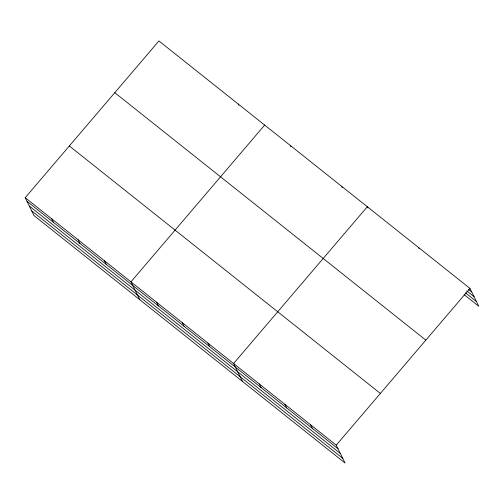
<?xml version="1.0" encoding="UTF-8"?>
<svg xmlns="http://www.w3.org/2000/svg" width="504" height="504" viewBox="0 0 504 504"><rect width="100%" height="100%" fill="white"/><g stroke="black" fill="none" stroke-linecap="round" stroke-linejoin="round"><path stroke-width="0.76" d="M25.2 197.707L336.237 445.164L345.082 463.05L34.039 215.592L25.2 197.707L158.917 40.95L469.961 288.408L478.8 306.293L464.134 294.626M264.669 125.087L130.952 281.843L139.797 299.729M336.237 445.164L469.961 288.408M468.695 289.598L471.75 292.024M466.742 290.902L474.075 296.736M465.476 292.837L476.475 301.587M114.792 92.679L425.83 340.137M69.325 145.977L380.369 393.435M26.989 201.329L338.026 448.781M29.314 206.035L340.358 453.493M31.714 210.886L342.751 458.344M418.635 247.577L419.234 248.781M367.914 207.95L367.315 206.747L233.598 363.504L242.437 381.389M341.655 186.329L342.254 187.538M290.336 145.499L290.928 146.708M238.234 104.051L238.833 105.254M310.577 424.746L312.367 428.369M284.918 404.334L286.707 407.95M259.258 383.916L261.047 387.538M207.938 343.085L209.727 346.708M182.278 322.673L184.067 326.29M156.612 302.255L158.401 305.878M104.517 260.807L106.306 264.43M78.076 239.772L79.865 243.394M51.641 218.742L53.43 222.358"/></g></svg>
